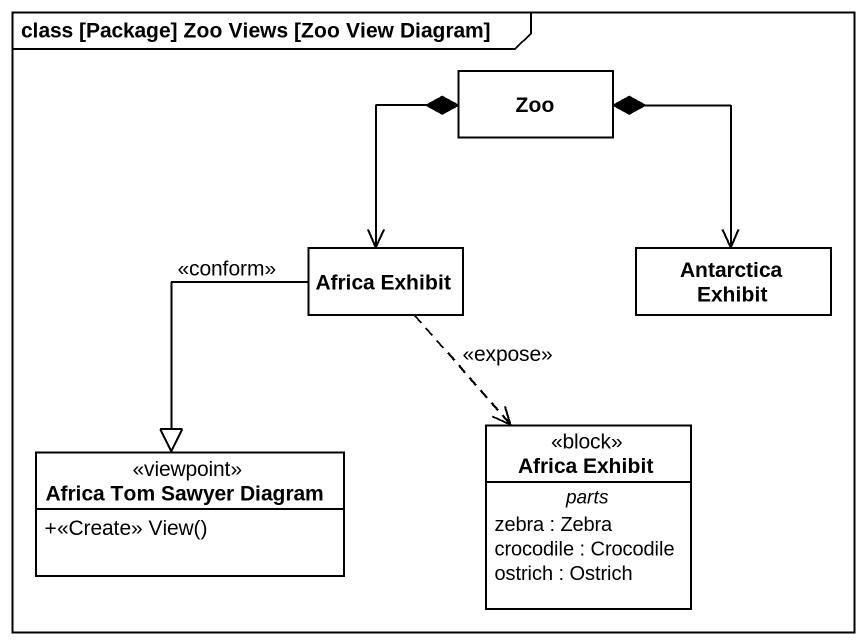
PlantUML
@startuml
mainframe class [Package] Zoo Views [Zoo View Diagram]
hide circle
hide empty members
skinparam classAttributeIconSize 0
class Zoo
class "Africa Exhibit" as Africa_Exhibit
class "Antarctica Exhibit" as Antarctica_Exhibit
class "Africa Tom Sawyer Diagram" as Africa_Tom_Sawyer_Diagram <<viewpoint>> {
  +<<Create>> View()
}
class "Africa Exhibit" as Africa_Exhibit_2 <<block>> {
  -- parts --
  zebra : Zebra
  crocodile : Crocodile
  ostrich : Ostrich
}
Zoo *--> Africa_Exhibit
Zoo *--> Antarctica_Exhibit
Africa_Exhibit --|> Africa_Tom_Sawyer_Diagram : <<conform>>
Africa_Exhibit ..> Africa_Exhibit_2 : <<expose>>
@enduml
